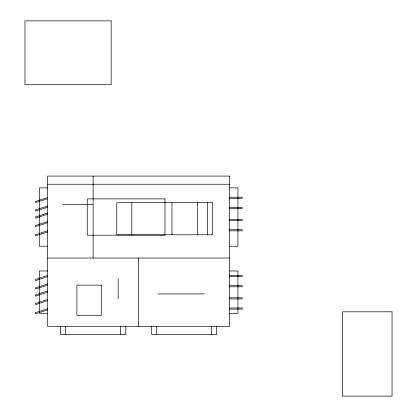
<?xml version="1.0" encoding="UTF-8"?>
<svg xmlns="http://www.w3.org/2000/svg" width="417" height="417" viewBox="0 0 417 417"><rect width="100%" height="100%" fill="white"/><g stroke="black" fill="none" stroke-linecap="round" stroke-linejoin="round"><path stroke-width="0.63" d="M47.606 184.241L229.678 184.241M47.606 187.895L39.339 187.895L39.339 246.212L47.606 246.212M229.678 187.895L237.945 187.895L237.945 246.212L229.678 246.212M229.678 197.22L242.277 197.22L242.277 198.367L229.678 198.367M62.654 204.538L92.741 204.538M229.678 207.395L242.277 207.395L242.277 208.547L229.678 208.547M229.678 219.54L242.277 219.54L242.277 220.692L229.678 220.692M229.678 229.715L242.277 229.715L242.277 230.867L229.678 230.867M47.606 258.019L229.678 258.019M47.606 270.987L39.339 270.987L39.339 313.329L47.606 313.329M229.678 270.987L237.945 270.987L237.945 313.329L229.678 313.329M229.678 275.475L242.277 275.475L242.277 276.622L229.678 276.622M229.678 285.65L242.277 285.65L242.277 286.802L229.678 286.802M157.553 293.912L204.408 293.912M229.678 297.795L242.277 297.795L242.277 298.947L229.678 298.947M229.678 307.97L242.277 307.97L242.277 309.122L229.678 309.122M216.616 326.297L216.616 334.564L151.699 334.564L151.699 326.297M211.591 326.297L211.591 334.564M207.661 202.693L207.661 234.797M197.564 202.693L197.564 234.797M171.955 202.693L171.955 234.797M156.724 326.297L156.724 334.564M138.642 258.019L138.642 326.297M131.819 202.693L131.819 234.797M125.778 326.297L125.778 334.564L60.47 334.564L60.47 326.297M120.56 326.297L120.56 334.564M118.152 278.738L118.152 298.739M93.127 176.089L93.127 258.019M65.693 326.297L65.693 334.564M47.246 197.601L35.289 201.557L35.648 202.652L47.606 198.695L47.246 197.601M47.246 206.087L35.289 210.043L35.648 211.138L47.606 207.181L47.246 206.087M47.246 213.134L35.289 217.09L35.648 218.185L47.606 214.229L47.246 213.134M47.246 221.62L35.289 225.576L35.648 226.671L47.606 222.714L47.246 221.62M47.246 230.836L35.289 234.792L35.648 235.886L47.606 231.93L47.246 230.836M47.246 275.533L35.289 279.489L35.648 280.578L47.606 276.622L47.246 275.533M47.246 284.019L35.289 287.975L35.648 289.064L47.606 285.108L47.246 284.019M47.246 291.066L35.289 295.022L35.648 296.117L47.606 292.161L47.246 291.066M47.246 299.552L35.289 303.508L35.648 304.603L47.606 300.641L47.246 299.552M47.246 308.768L35.289 312.724L35.648 313.819L47.606 309.862L47.246 308.768M111.151 20.85L24.968 20.85L24.968 84.698L111.151 84.698L111.151 20.85M229.678 176.089L47.606 176.089L47.606 326.297L229.678 326.297L229.678 176.089M164.976 198.888L87.242 198.888L87.242 235.178L164.976 235.178L164.976 198.888M212.613 202.693L116.77 202.693L116.77 234.797L212.613 234.797L212.613 202.693M101.701 285.139L76.89 285.139L76.89 315.278L101.701 315.278L101.701 285.139M392.032 311.812L342.539 311.812L342.539 396.15L392.032 396.15L392.032 311.812"/></g></svg>
